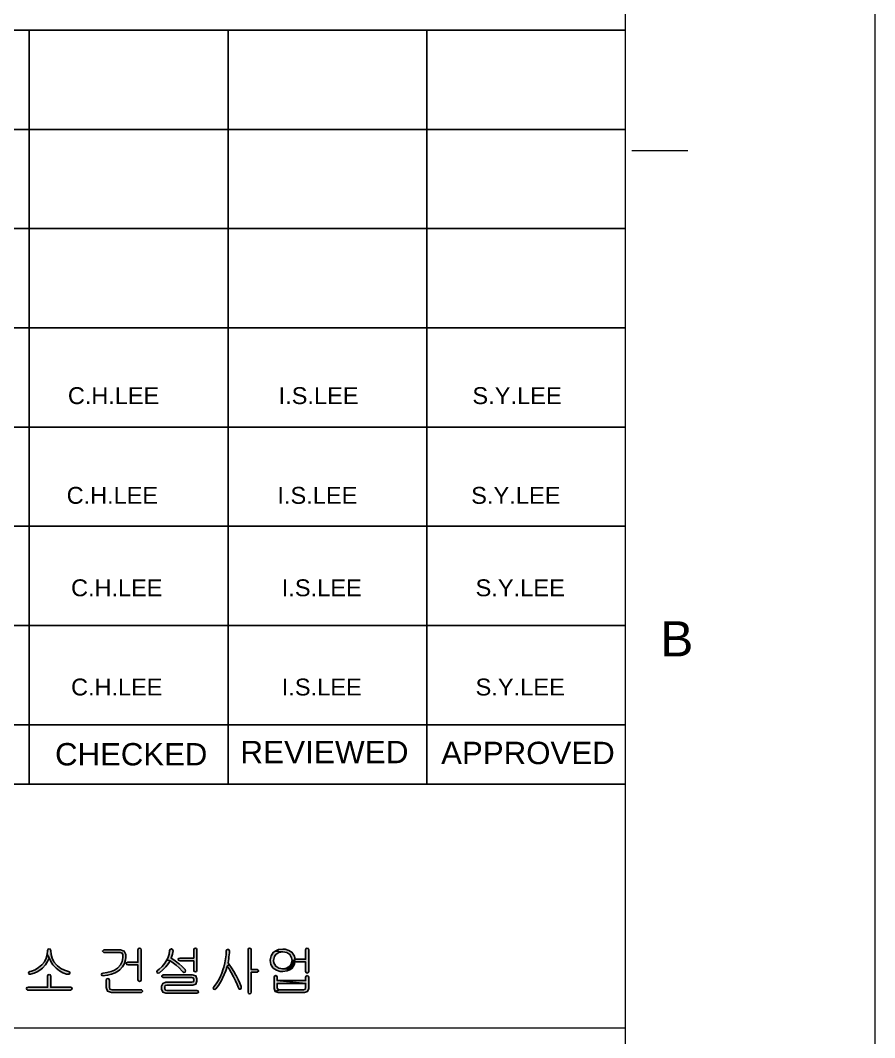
# Model space of a CAD drawing. Header units: inches. Extents: x 947 to 1788, y 0 to 594.
# Drawn here: x 1701.9 to 1787.9, y 109 to 211.4 of the extents above; entities that cross this region are included whole.
import ezdxf
from ezdxf.enums import TextEntityAlignment as Align

# ---------------------------------------------------------------- set-up
doc = ezdxf.new("R2010")
doc.units = ezdxf.units.IN
doc.header["$MEASUREMENT"] = 0
for name, color, linetype in [('BG 0 -1', 7, 'Continuous'), ('BG 09.title block', 7, 'Continuous'), ('BG Default', 7, 'Continuous'), ('FRAME', 7, 'Continuous')]:
    doc.layers.add(name, color=color, linetype=linetype)
doc.styles.add('Arial', font='arial.ttf')

msp = doc.modelspace()

# ---------------------------------------------------------------- hatches: boundary and pattern name
at = {"layer": 'BG Default', "linetype": 'Continuous'}
for points in [[(1704.82, 117.99), (1704.71, 117.95), (1704.66, 117.81), (1704.63, 117.4), (1704.82, 117.06), (1704.97, 116.71), (1705.2, 116.37), (1705.5, 116.05), (1705.51, 116.04), (1705.84, 115.77), (1706.2, 115.57), (1706.57, 115.44), (1706.68, 115.42), (1706.84, 115.43), (1706.91, 115.53), (1706.88, 115.64), (1706.76, 115.71), (1706.35, 115.82), (1706, 116), (1705.67, 116.25), (1705.54, 116.37), (1705.29, 116.68), (1705.12, 117.04), (1705.01, 117.42), (1704.98, 117.8), (1704.93, 117.95)], [(1711.97, 117.87), (1710.32, 117.87), (1710.17, 117.74), (1710.32, 117.6), (1711.97, 117.6), (1712.16, 117.55), (1712.22, 117.37), (1712.22, 117.1), (1712.17, 116.71), (1711.99, 116.36), (1711.71, 116.06), (1711.7, 116.04), (1711.39, 115.84), (1711.04, 115.68), (1710.63, 115.58), (1710.24, 115.54), (1710.1, 115.49), (1710.07, 115.39), (1710.12, 115.29), (1710.25, 115.26), (1710.7, 115.31), (1711.1, 115.41), (1711.47, 115.57), (1711.79, 115.77), (1711.91, 115.85), (1712.21, 116.16), (1712.41, 116.49), (1712.51, 116.86), (1712.53, 117.1), (1712.53, 117.39), (1712.37, 117.75), (1712.37, 117.75), (1712, 117.87)], [(1713.91, 118.05), (1713.8, 118), (1713.75, 117.87), (1713.75, 116.63), (1712.74, 116.63), (1712.61, 116.58), (1712.57, 116.48), (1712.62, 116.39), (1712.76, 116.35), (1713.75, 116.35), (1713.75, 114.87), (1713.8, 114.74), (1713.91, 114.69), (1714.03, 114.74), (1714.08, 114.87), (1714.08, 117.87), (1714.03, 118)], [(1719.53, 118.05), (1719.42, 118), (1719.37, 117.89), (1719.37, 117.05), (1717.97, 117.05), (1717.84, 117.01), (1717.81, 116.91), (1717.85, 116.81), (1717.98, 116.76), (1719.37, 116.76), (1719.37, 115.81), (1719.42, 115.69), (1719.53, 115.66), (1719.64, 115.69), (1719.69, 115.81), (1719.69, 117.89), (1719.64, 118)], [(1722.79, 117.93), (1722.68, 117.88), (1722.63, 117.76), (1722.62, 117.36), (1722.57, 116.96), (1722.5, 116.55), (1722.39, 116.14), (1722.34, 115.95), (1722.19, 115.52), (1722.02, 115.13), (1721.82, 114.77), (1721.61, 114.44), (1721.37, 114.15), (1721.31, 114.02), (1721.37, 113.91), (1721.47, 113.89), (1721.58, 113.94), (1721.84, 114.28), (1722.07, 114.62), (1722.26, 114.98), (1722.27, 115.02), (1722.44, 115.38), (1722.58, 115.76), (1722.71, 116.18), (1722.73, 116.23), (1722.94, 116.39), (1722.82, 116.56), (1722.88, 116.96), (1722.91, 117.16), (1722.95, 117.58), (1722.96, 117.76), (1722.9, 117.88)], [(1724.99, 118.05), (1724.88, 118.01), (1724.83, 117.89), (1724.83, 113.61), (1724.88, 113.49), (1724.99, 113.45), (1725.1, 113.49), (1725.15, 113.61), (1725.15, 115.61), (1725.76, 115.61), (1725.9, 115.75), (1725.76, 115.88), (1725.15, 115.88), (1725.15, 117.89), (1725.1, 118.01)], [(1730.78, 118.05), (1730.66, 118), (1730.61, 117.87), (1730.61, 116.93), (1729.67, 116.93), (1729.56, 116.89), (1729.56, 116.88), (1729.25, 116.81), (1729.56, 116.71), (1729.57, 116.69), (1729.69, 116.65), (1730.61, 116.65), (1730.61, 115.71), (1730.66, 115.58), (1730.78, 115.54), (1730.88, 115.58), (1730.94, 115.71), (1730.94, 117.88), (1730.88, 118)], [(1704.82, 115.39), (1704.71, 115.36), (1704.66, 115.25), (1704.66, 114.11), (1702.69, 114.11), (1702.56, 114.07), (1702.53, 113.97), (1702.56, 113.88), (1702.65, 113.83), (1706.95, 113.83), (1707.07, 113.88), (1707.12, 113.97), (1707.07, 114.07), (1706.95, 114.11), (1704.98, 114.11), (1704.98, 115.22), (1704.93, 115.35)], [(1710.71, 114.98), (1710.6, 114.94), (1710.55, 114.8), (1710.55, 114.07), (1710.69, 113.71), (1710.7, 113.7), (1711.08, 113.59), (1711.09, 113.59), (1714.11, 113.59), (1714.24, 113.72), (1714.11, 113.86), (1711.15, 113.86), (1710.93, 113.91), (1710.88, 114.11), (1710.88, 114.8), (1710.82, 114.94)], [(1719.19, 115.36), (1716.29, 115.36), (1716.12, 115.22), (1716.29, 115.08), (1719.16, 115.08), (1719.32, 115.04), (1719.37, 114.9), (1719.37, 114.75), (1719.31, 114.64), (1719.16, 114.61), (1716.55, 114.61), (1716.25, 114.5), (1716.13, 114.22), (1716.13, 113.9), (1716.26, 113.61), (1716.56, 113.51), (1719.69, 113.51), (1719.8, 113.56), (1719.84, 113.65), (1719.79, 113.75), (1719.67, 113.79), (1716.65, 113.79), (1716.51, 113.82), (1716.46, 113.94), (1716.46, 114.15), (1716.5, 114.29), (1716.66, 114.33), (1719.26, 114.33), (1719.58, 114.43), (1719.69, 114.71), (1719.69, 114.95), (1719.58, 115.25)], [(1730.78, 115.28), (1730.66, 115.24), (1730.61, 115.11), (1730.61, 114.78), (1727.77, 114.78), (1730.61, 114.49), (1730.61, 114.04), (1730.57, 113.9), (1730.4, 113.86), (1727.98, 113.86), (1727.55, 113.69), (1727.85, 113.59), (1730.5, 113.59), (1730.82, 113.69), (1730.94, 113.97), (1730.94, 115.11), (1730.88, 115.24)]]:
    msp.add_hatch(color=3, dxfattribs=at).paths.add_polyline_path(points)
at = {"layer": 'BG Default', "linetype": 'ByBlock'}
for points in [[(1716.98, 116.77), (1717.34, 116.53), (1717.61, 116.32), (1717.91, 116.05), (1718.2, 115.74), (1718.25, 115.67), (1718.38, 115.59), (1718.5, 115.64), (1718.55, 115.75), (1718.5, 115.88), (1718.19, 116.2), (1717.9, 116.46), (1717.84, 116.51), (1717.51, 116.76), (1717.17, 116.99), (1717.09, 117.04), (1717.22, 117.43), (1717.28, 117.78), (1717.22, 117.92), (1717.11, 117.96), (1717, 117.92), (1716.94, 117.8), (1716.9, 117.43), (1716.75, 117.03), (1716.67, 116.86)], [(1727.54, 117.74), (1727.37, 117.6), (1727.15, 117.27), (1727.06, 116.88), (1727.06, 116.81), (1727.12, 116.41), (1727.33, 116.07), (1727.37, 116.04), (1727.69, 115.82), (1728.07, 115.71), (1728.32, 115.69), (1728.75, 115.75), (1729.1, 115.91), (1728.32, 115.96), (1727.91, 116.03), (1727.61, 116.22), (1727.41, 116.56), (1727.39, 116.81), (1727.48, 117.21), (1727.61, 117.4), (1727.93, 117.6), (1728.32, 117.66)], [(1729.56, 116.88), (1729.5, 117.22), (1729.29, 117.55), (1729.25, 117.6), (1728.94, 117.82), (1728.56, 117.94), (1728.32, 117.95), (1727.9, 117.89), (1727.54, 117.74), (1728.32, 117.66), (1728.74, 117.59), (1729.02, 117.4), (1729.21, 117.06), (1729.25, 116.81)], [(1704.63, 117.4), (1704.51, 117.02), (1704.33, 116.66), (1704.07, 116.36), (1703.75, 116.08), (1703.41, 115.87), (1703.04, 115.73), (1702.88, 115.69), (1702.76, 115.63), (1702.73, 115.52), (1702.79, 115.43), (1702.93, 115.41), (1703.31, 115.52), (1703.67, 115.69), (1704.01, 115.94), (1704.14, 116.04), (1704.44, 116.36), (1704.66, 116.69), (1704.82, 117.05), (1704.82, 117.06)], [(1716.67, 116.86), (1716.45, 116.53), (1716.2, 116.21), (1715.89, 115.93), (1715.73, 115.79), (1715.64, 115.68), (1715.67, 115.57), (1715.77, 115.53), (1715.91, 115.57), (1716.24, 115.85), (1716.52, 116.13), (1716.56, 116.17), (1716.82, 116.51), (1716.98, 116.77)], [(1729.1, 115.91), (1729.25, 116.04), (1729.48, 116.37), (1729.56, 116.71), (1729.25, 116.81), (1729.16, 116.42), (1729.02, 116.22), (1728.7, 116.02), (1728.32, 115.96)], [(1729.25, 116.81), (1729.16, 116.42), (1729.02, 116.22), (1728.7, 116.02), (1728.32, 115.96), (1729.1, 115.91), (1729.25, 116.04), (1729.48, 116.37), (1729.56, 116.71)], [(1722.73, 116.23), (1722.93, 115.95), (1723.14, 115.59), (1723.36, 115.17), (1723.36, 115.15), (1723.55, 114.77), (1723.72, 114.39), (1723.86, 114.04), (1723.95, 113.93), (1724.07, 113.92), (1724.15, 114.01), (1724.15, 114.17), (1724.01, 114.52), (1723.84, 114.89), (1723.63, 115.28), (1723.61, 115.33), (1723.39, 115.71), (1723.16, 116.07), (1722.94, 116.39)], [(1730.61, 114.49), (1727.77, 114.78), (1727.77, 115.11), (1727.71, 115.24), (1727.61, 115.28), (1727.5, 115.24), (1727.44, 115.11), (1727.44, 113.99), (1727.55, 113.69), (1727.98, 113.86), (1727.81, 113.91), (1727.77, 114.05), (1727.77, 114.49)]]:
    msp.add_hatch(color=3, dxfattribs=at).paths.add_polyline_path(points)

# ---------------------------------------------------------------- linework, layer by layer
at = {"layer": 'BG 0 -1', "color": 7, "linetype": 'Continuous', "lineweight": 9}
for p, q in [((1787.88, 594), (1787.88, 0)), ((1762.81, 18.11), (1762.81, 576.75)), ((1763.44, 198.28), (1769.09, 198.28)), ((1613.54, 110.04), (1762.81, 110.04))]:
    msp.add_line(p, q, dxfattribs=at)
at = {"layer": 'BG 0 -1', "color": 3, "linetype": 'Continuous', "lineweight": 25}
for points in [[(1717.11, 117.96), (1717, 117.92), (1716.94, 117.8), (1716.9, 117.43), (1716.75, 117.03), (1716.67, 116.86), (1716.98, 116.77), (1717.34, 116.53), (1717.61, 116.32), (1717.91, 116.05), (1718.2, 115.74), (1718.25, 115.67), (1718.38, 115.59), (1718.5, 115.64), (1718.55, 115.75), (1718.5, 115.88), (1718.19, 116.2), (1717.9, 116.46), (1717.84, 116.51), (1717.51, 116.76), (1717.17, 116.99), (1717.09, 117.04), (1717.22, 117.43), (1717.28, 117.78), (1717.22, 117.92)], [(1727.54, 117.74), (1727.37, 117.6), (1727.15, 117.27), (1727.06, 116.88), (1727.06, 116.81), (1727.12, 116.41), (1727.33, 116.07), (1727.37, 116.04), (1727.69, 115.82), (1728.07, 115.71), (1728.32, 115.69), (1728.75, 115.75), (1729.1, 115.91), (1728.32, 115.96), (1727.91, 116.03), (1727.61, 116.22), (1727.41, 116.56), (1727.39, 116.81), (1727.48, 117.21), (1727.61, 117.4), (1727.93, 117.6), (1728.32, 117.66)], [(1728.32, 117.95), (1727.9, 117.89), (1727.54, 117.74), (1728.32, 117.66), (1728.74, 117.59), (1729.02, 117.4), (1729.21, 117.06), (1729.25, 116.81), (1729.56, 116.88), (1729.5, 117.22), (1729.29, 117.55), (1729.25, 117.6), (1728.94, 117.82), (1728.56, 117.94)], [(1704.63, 117.4), (1704.51, 117.02), (1704.33, 116.66), (1704.07, 116.36), (1703.75, 116.08), (1703.41, 115.87), (1703.04, 115.73), (1702.88, 115.69), (1702.76, 115.63), (1702.73, 115.52), (1702.79, 115.43), (1702.93, 115.41), (1703.31, 115.52), (1703.67, 115.69), (1704.01, 115.94), (1704.14, 116.04), (1704.44, 116.36), (1704.66, 116.69), (1704.82, 117.05), (1704.82, 117.06)], [(1716.67, 116.86), (1716.45, 116.53), (1716.2, 116.21), (1715.89, 115.93), (1715.73, 115.79), (1715.64, 115.68), (1715.67, 115.57), (1715.77, 115.53), (1715.91, 115.57), (1716.24, 115.85), (1716.52, 116.13), (1716.56, 116.17), (1716.82, 116.51), (1716.98, 116.77)], [(1729.25, 116.81), (1729.16, 116.42), (1729.02, 116.22), (1728.7, 116.02), (1728.32, 115.96), (1729.1, 115.91), (1729.25, 116.04), (1729.48, 116.37), (1729.56, 116.71)], [(1722.94, 116.39), (1722.73, 116.23), (1722.93, 115.95), (1723.14, 115.59), (1723.36, 115.17), (1723.36, 115.15), (1723.55, 114.77), (1723.72, 114.39), (1723.86, 114.04), (1723.95, 113.93), (1724.07, 113.92), (1724.15, 114.01), (1724.15, 114.17), (1724.01, 114.52), (1723.84, 114.89), (1723.63, 115.28), (1723.61, 115.33), (1723.39, 115.71), (1723.16, 116.07)], [(1727.61, 115.28), (1727.5, 115.24), (1727.44, 115.11), (1727.44, 113.99), (1727.55, 113.69), (1727.98, 113.86), (1727.81, 113.91), (1727.77, 114.05), (1727.77, 114.49), (1730.61, 114.49), (1727.77, 114.78), (1727.77, 115.11), (1727.71, 115.24)]]:
    msp.add_lwpolyline(points, close=True, dxfattribs=at)
at = {"layer": 'BG 09.title block', "color": 7, "linetype": 'Continuous', "lineweight": 25}
for p, q in [((1613.54, 210.38), (1762.81, 210.38)), ((1702.81, 210.38), (1702.81, 134.53)), ((1722.81, 210.38), (1722.81, 134.53)), ((1742.81, 210.38), (1742.81, 134.53)), ((1613.54, 200.4), (1762.81, 200.4)), ((1613.54, 190.42), (1762.81, 190.42)), ((1613.54, 180.44), (1762.81, 180.44)), ((1613.54, 170.46), (1762.81, 170.46)), ((1613.54, 160.48), (1762.81, 160.48)), ((1613.54, 150.5), (1762.81, 150.5)), ((1613.54, 140.52), (1762.81, 140.52)), ((1762.81, 134.53), (1613.54, 134.53))]:
    msp.add_line(p, q, dxfattribs=at)
at = {"layer": 'BG Default', "color": 3, "linetype": 'Continuous', "lineweight": 25}
for points in [[(1704.82, 117.99), (1704.71, 117.95), (1704.66, 117.81), (1704.63, 117.4), (1704.82, 117.06), (1704.97, 116.71), (1705.2, 116.37), (1705.5, 116.05), (1705.51, 116.04), (1705.84, 115.77), (1706.2, 115.57), (1706.57, 115.44), (1706.68, 115.42), (1706.84, 115.43), (1706.91, 115.53), (1706.88, 115.64), (1706.76, 115.71), (1706.35, 115.82), (1706, 116), (1705.67, 116.25), (1705.54, 116.37), (1705.29, 116.68), (1705.12, 117.04), (1705.01, 117.42), (1704.98, 117.8), (1704.93, 117.95)], [(1711.97, 117.87), (1710.32, 117.87), (1710.17, 117.74), (1710.32, 117.6), (1711.97, 117.6), (1712.16, 117.55), (1712.22, 117.37), (1712.22, 117.1), (1712.17, 116.71), (1711.99, 116.36), (1711.71, 116.06), (1711.7, 116.04), (1711.39, 115.84), (1711.04, 115.68), (1710.63, 115.58), (1710.24, 115.54), (1710.1, 115.49), (1710.07, 115.39), (1710.12, 115.29), (1710.25, 115.26), (1710.7, 115.31), (1711.1, 115.41), (1711.47, 115.57), (1711.79, 115.77), (1711.91, 115.85), (1712.21, 116.16), (1712.41, 116.49), (1712.51, 116.86), (1712.53, 117.1), (1712.53, 117.39), (1712.37, 117.75), (1712.37, 117.75), (1712, 117.87)], [(1713.91, 118.05), (1713.8, 118), (1713.75, 117.87), (1713.75, 116.63), (1712.74, 116.63), (1712.61, 116.58), (1712.57, 116.48), (1712.62, 116.39), (1712.76, 116.35), (1713.75, 116.35), (1713.75, 114.87), (1713.8, 114.74), (1713.91, 114.69), (1714.03, 114.74), (1714.08, 114.87), (1714.08, 117.87), (1714.03, 118)], [(1719.53, 118.05), (1719.42, 118), (1719.37, 117.89), (1719.37, 117.05), (1717.97, 117.05), (1717.84, 117.01), (1717.81, 116.91), (1717.85, 116.81), (1717.98, 116.76), (1719.37, 116.76), (1719.37, 115.81), (1719.42, 115.69), (1719.53, 115.66), (1719.64, 115.69), (1719.69, 115.81), (1719.69, 117.89), (1719.64, 118)], [(1722.79, 117.93), (1722.68, 117.88), (1722.63, 117.76), (1722.62, 117.36), (1722.57, 116.96), (1722.5, 116.55), (1722.39, 116.14), (1722.34, 115.95), (1722.19, 115.52), (1722.02, 115.13), (1721.82, 114.77), (1721.61, 114.44), (1721.37, 114.15), (1721.31, 114.02), (1721.37, 113.91), (1721.47, 113.89), (1721.58, 113.94), (1721.84, 114.28), (1722.07, 114.62), (1722.26, 114.98), (1722.27, 115.02), (1722.44, 115.38), (1722.58, 115.76), (1722.71, 116.18), (1722.73, 116.23), (1722.94, 116.39), (1722.82, 116.56), (1722.88, 116.96), (1722.91, 117.16), (1722.95, 117.58), (1722.96, 117.76), (1722.9, 117.88)], [(1724.99, 118.05), (1724.88, 118.01), (1724.83, 117.89), (1724.83, 113.61), (1724.88, 113.49), (1724.99, 113.45), (1725.1, 113.49), (1725.15, 113.61), (1725.15, 115.61), (1725.76, 115.61), (1725.9, 115.75), (1725.76, 115.88), (1725.15, 115.88), (1725.15, 117.89), (1725.1, 118.01)], [(1730.78, 118.05), (1730.66, 118), (1730.61, 117.87), (1730.61, 116.93), (1729.67, 116.93), (1729.56, 116.89), (1729.56, 116.88), (1729.25, 116.81), (1729.56, 116.71), (1729.57, 116.69), (1729.69, 116.65), (1730.61, 116.65), (1730.61, 115.71), (1730.66, 115.58), (1730.78, 115.54), (1730.88, 115.58), (1730.94, 115.71), (1730.94, 117.88), (1730.88, 118)], [(1704.82, 115.39), (1704.71, 115.36), (1704.66, 115.25), (1704.66, 114.11), (1702.69, 114.11), (1702.56, 114.07), (1702.53, 113.97), (1702.56, 113.88), (1702.65, 113.83), (1706.95, 113.83), (1707.07, 113.88), (1707.12, 113.97), (1707.07, 114.07), (1706.95, 114.11), (1704.98, 114.11), (1704.98, 115.22), (1704.93, 115.35)], [(1710.71, 114.98), (1710.6, 114.94), (1710.55, 114.8), (1710.55, 114.07), (1710.69, 113.71), (1710.7, 113.7), (1711.08, 113.59), (1711.09, 113.59), (1714.11, 113.59), (1714.24, 113.72), (1714.11, 113.86), (1711.15, 113.86), (1710.93, 113.91), (1710.88, 114.11), (1710.88, 114.8), (1710.82, 114.94)], [(1719.19, 115.36), (1716.29, 115.36), (1716.12, 115.22), (1716.29, 115.08), (1719.16, 115.08), (1719.32, 115.04), (1719.37, 114.9), (1719.37, 114.75), (1719.31, 114.64), (1719.16, 114.61), (1716.55, 114.61), (1716.25, 114.5), (1716.13, 114.22), (1716.13, 113.9), (1716.26, 113.61), (1716.56, 113.51), (1719.69, 113.51), (1719.8, 113.56), (1719.84, 113.65), (1719.79, 113.75), (1719.67, 113.79), (1716.65, 113.79), (1716.51, 113.82), (1716.46, 113.94), (1716.46, 114.15), (1716.5, 114.29), (1716.66, 114.33), (1719.26, 114.33), (1719.58, 114.43), (1719.69, 114.71), (1719.69, 114.95), (1719.58, 115.25)], [(1730.78, 115.28), (1730.66, 115.24), (1730.61, 115.11), (1730.61, 114.78), (1727.77, 114.78), (1730.61, 114.49), (1730.61, 114.04), (1730.57, 113.9), (1730.4, 113.86), (1727.98, 113.86), (1727.55, 113.69), (1727.85, 113.59), (1730.5, 113.59), (1730.82, 113.69), (1730.94, 113.97), (1730.94, 115.11), (1730.88, 115.24)]]:
    msp.add_lwpolyline(points, close=True, dxfattribs=at)
at = {"layer": 'BG Default', "color": 7, "linetype": 'Continuous', "lineweight": 0}
for points in [[(1716.98, 116.77), (1717.34, 116.53), (1717.61, 116.32), (1717.91, 116.05), (1718.2, 115.74), (1718.25, 115.67), (1718.38, 115.59), (1718.5, 115.64), (1718.55, 115.75), (1718.5, 115.88), (1718.19, 116.2), (1717.9, 116.46), (1717.84, 116.51), (1717.51, 116.76), (1717.17, 116.99), (1717.09, 117.04), (1717.22, 117.43), (1717.28, 117.78), (1717.22, 117.92), (1717.11, 117.96), (1717, 117.92), (1716.94, 117.8), (1716.9, 117.43), (1716.75, 117.03), (1716.67, 116.86)], [(1727.54, 117.74), (1727.37, 117.6), (1727.15, 117.27), (1727.06, 116.88), (1727.06, 116.81), (1727.12, 116.41), (1727.33, 116.07), (1727.37, 116.04), (1727.69, 115.82), (1728.07, 115.71), (1728.32, 115.69), (1728.75, 115.75), (1729.1, 115.91), (1728.32, 115.96), (1727.91, 116.03), (1727.61, 116.22), (1727.41, 116.56), (1727.39, 116.81), (1727.48, 117.21), (1727.61, 117.4), (1727.93, 117.6), (1728.32, 117.66)], [(1729.56, 116.88), (1729.5, 117.22), (1729.29, 117.55), (1729.25, 117.6), (1728.94, 117.82), (1728.56, 117.94), (1728.32, 117.95), (1727.9, 117.89), (1727.54, 117.74), (1728.32, 117.66), (1728.74, 117.59), (1729.02, 117.4), (1729.21, 117.06), (1729.25, 116.81)], [(1704.63, 117.4), (1704.51, 117.02), (1704.33, 116.66), (1704.07, 116.36), (1703.75, 116.08), (1703.41, 115.87), (1703.04, 115.73), (1702.88, 115.69), (1702.76, 115.63), (1702.73, 115.52), (1702.79, 115.43), (1702.93, 115.41), (1703.31, 115.52), (1703.67, 115.69), (1704.01, 115.94), (1704.14, 116.04), (1704.44, 116.36), (1704.66, 116.69), (1704.82, 117.05), (1704.82, 117.06)], [(1716.67, 116.86), (1716.45, 116.53), (1716.2, 116.21), (1715.89, 115.93), (1715.73, 115.79), (1715.64, 115.68), (1715.67, 115.57), (1715.77, 115.53), (1715.91, 115.57), (1716.24, 115.85), (1716.52, 116.13), (1716.56, 116.17), (1716.82, 116.51), (1716.98, 116.77)], [(1729.1, 115.91), (1729.25, 116.04), (1729.48, 116.37), (1729.56, 116.71), (1729.25, 116.81), (1729.16, 116.42), (1729.02, 116.22), (1728.7, 116.02), (1728.32, 115.96)], [(1729.25, 116.81), (1729.16, 116.42), (1729.02, 116.22), (1728.7, 116.02), (1728.32, 115.96), (1729.1, 115.91), (1729.25, 116.04), (1729.48, 116.37), (1729.56, 116.71)], [(1722.73, 116.23), (1722.93, 115.95), (1723.14, 115.59), (1723.36, 115.17), (1723.36, 115.15), (1723.55, 114.77), (1723.72, 114.39), (1723.86, 114.04), (1723.95, 113.93), (1724.07, 113.92), (1724.15, 114.01), (1724.15, 114.17), (1724.01, 114.52), (1723.84, 114.89), (1723.63, 115.28), (1723.61, 115.33), (1723.39, 115.71), (1723.16, 116.07), (1722.94, 116.39)], [(1730.61, 114.49), (1727.77, 114.78), (1727.77, 115.11), (1727.71, 115.24), (1727.61, 115.28), (1727.5, 115.24), (1727.44, 115.11), (1727.44, 113.99), (1727.55, 113.69), (1727.98, 113.86), (1727.81, 113.91), (1727.77, 114.05), (1727.77, 114.49)]]:
    msp.add_lwpolyline(points, close=True, dxfattribs=at)

# ---------------------------------------------------------------- texts
at = {"layer": 'BG 0 -1', "color": 7, "style": 'Arial', "width": 1.005373}
msp.add_text('B ', height=3.537, dxfattribs=at).set_placement((1766.32, 147.39))
at = {"layer": 'BG 09.title block', "color": 7, "style": 'Arial'}
for s, width, p in [('CHECKED', 0.996974, (1713.07, 137.55)), ('REVIEWED', 1.010172, (1732.51, 137.77)), ('APPROVED', 1.000499, (1752.99, 137.68))]:
    msp.add_text(s, height=2.25, dxfattribs=dict(at, width=width)).set_placement(p, align=Align.MIDDLE)
at = {"layer": 'FRAME', "color": 2, "style": 'Arial'}
for s, width, p in [('C.H.LEE', 0.994425, (1706.7, 172.77)), ('I.S.LEE', 0.999741, (1727.9, 172.77)), ('S.Y.LEE', 1.001253, (1747.4, 172.77)), ('C.H.LEE', 0.994425, (1706.58, 162.74)), ('I.S.LEE', 0.999741, (1727.78, 162.74)), ('S.Y.LEE', 1.001253, (1747.28, 162.74)), ('C.H.LEE', 0.994425, (1707.02, 153.44)), ('I.S.LEE', 0.999741, (1728.22, 153.44)), ('S.Y.LEE', 1.001253, (1747.72, 153.44)), ('C.H.LEE', 0.994425, (1707.02, 143.46)), ('I.S.LEE', 0.999741, (1728.22, 143.46)), ('S.Y.LEE', 1.001253, (1747.72, 143.46))]:
    msp.add_text(s, height=1.7, dxfattribs=dict(at, width=width)).set_placement(p)

doc.saveas('drawing.dxf')
